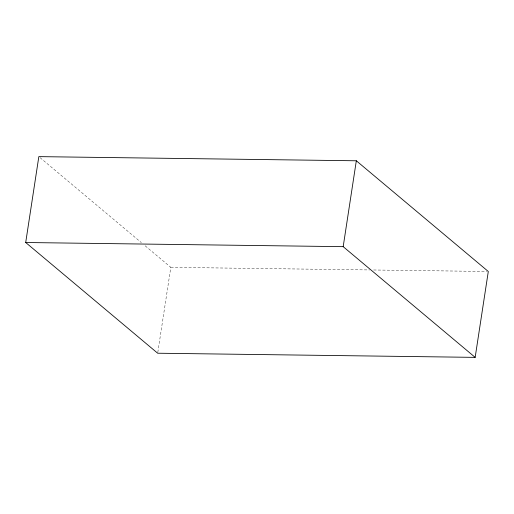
<?xml version="1.0" encoding="UTF-8"?>
<svg xmlns="http://www.w3.org/2000/svg" width="514" height="514" viewBox="0 0 514 514"><rect width="100%" height="100%" fill="white"/><g stroke="black" fill="none" stroke-linecap="round" stroke-linejoin="round"><path stroke-width="0.39" stroke-dasharray="2.57 1.93" d="M157.798 352.431L170.815 267.338L143.804 244.677M170.815 267.338L369.643 269.94M373.652 269.991L486.694 271.469M40.066 157.657L141.35 242.621"/><path stroke-width="0.77" d="M25.7 242.512L38.839 156.629L356.324 160.779L488.3 271.488L475.161 357.371L157.676 353.221L25.7 242.512L343.185 246.662L475.161 357.371M343.185 246.662L356.324 160.779"/></g></svg>
